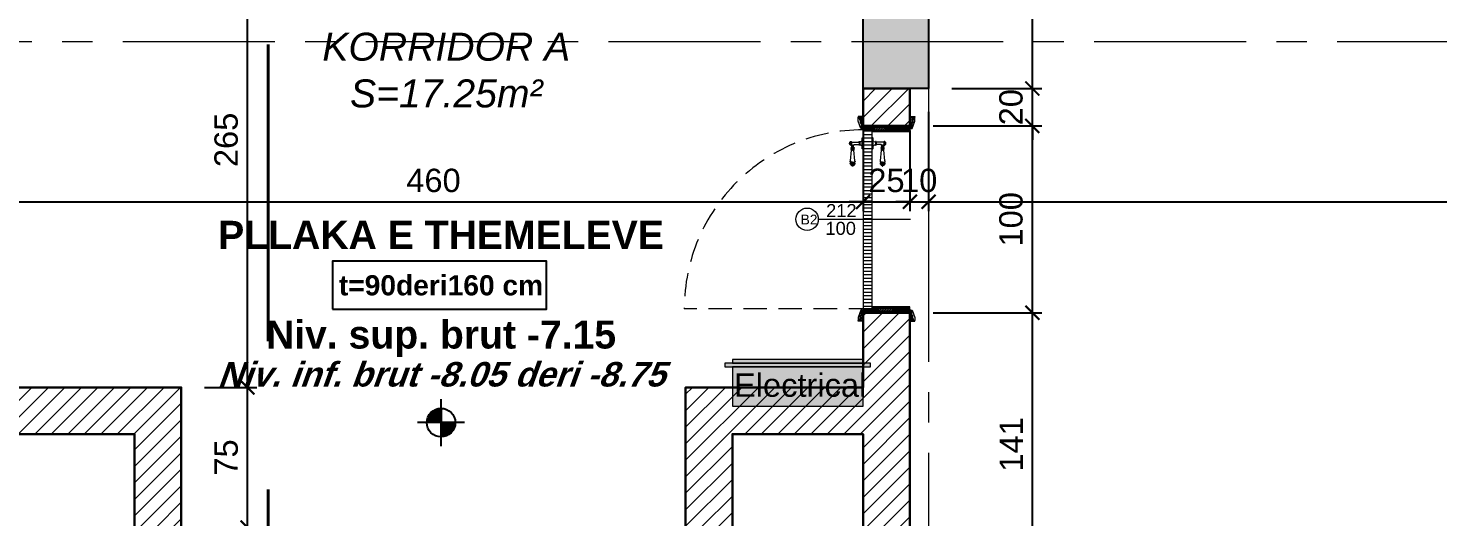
# Model space of a CAD drawing. Header units: centimetres. Extents: x 54080 to 59633, y -55119 to -48218.
# Drawn here: x 55756 to 56510, y -51527 to -51265 of the extents above; entities that cross this region are included whole.
import ezdxf
from ezdxf.enums import TextEntityAlignment as Align

# ---------------------------------------------------------------- set-up
doc = ezdxf.new("R2010")
doc.units = ezdxf.units.CM
doc.header["$LTSCALE"] = 50
doc.header["$MEASUREMENT"] = 0
for name, pattern in [('AXES', [2, 1.25, -0.25, 0.25, -0.25]), ('CACHE', [0.375, 0.25, -0.125]), ('CONTINU', [0]), ('DASHED2', [9.525, 6.35, -3.175])]:
    doc.linetypes.add(name, pattern=pattern)
doc.layers.get('0').update_dxf_attribs({"color": 8})
for name, color, linetype in [('AXES', 10, 'AXES'), ('BETON COUPE', 3, 'CONTINU'), ('BETON TRAME', 252, 'Continuous'), ('COTE 50ème', 1, 'Continuous'), ('NIVEAU', 170, 'Continuous'), ('TEXTE', 7, 'Continuous')]:
    doc.layers.add(name, color=color, linetype=linetype)
for name, color, linetype, lineweight in [('BETON HACHURE', 253, 'Continuous', 13), ('door', 44, 'Continuous', 5), ('KASETAT_Pen_No__22', 8, 'Continuous', 50), ('MACONNERIE COUPE', 7, 'Continuous', 30), ('MACONNERIE HACHURE', 253, 'Continuous', 13)]:
    doc.layers.add(name, color=color, linetype=linetype, lineweight=lineweight)
doc.layers.add('FMULT', color=150, linetype='Continuous', plot=False)
doc.layers.add('HORS GEL COTE', color=7, linetype='Continuous', lineweight=13, true_color=0x00661a)
doc.layers.add('KASETAT_Pen_No__176', color=7, linetype='Continuous', lineweight=15, true_color=0x93a0c6)
doc.styles.add('Arial', font='arialbd.ttf', dxfattribs={"height": 12.5})
doc.styles.add('GENERATED_STYLE_1', font='arial.ttf')
doc.styles.add('RS_TEXT_1.50', font='arial.ttf', dxfattribs={"height": 12.5})
doc.styles.add('RS_TXT_50', font='arial.ttf', dxfattribs={"height": 12.5})
doc.styles.add('style2', font='arialbd.ttf', dxfattribs={"height": 20})
doc.dimstyles.new('RS_50CM_LINEAIRE', dxfattribs={"dimscale": 5, "dimtxt": 12.5, "dimasz": 1.5, "dimexe": 1, "dimexo": 2.5, "dimgap": 1, "dimtad": 1, "dimdec": 1, "dimrnd": 0.5, "dimdsep": 46, "dimtxsty": 'RS_TXT_50', "dimblk1": 'ARCHTICK', "dimblk2": 'ARCHTICK', "dimsah": 1, "dimcen": 2.5, "dimdle": 1, "dimclrt": 4, "dimadec": 0, "dimazin": 2, "dimtfac": 1, "dimtdec": 1, "dimtix": 1, "dimtmove": 2, "dimatfit": 3, "dimfxl": 1, "dimtolj": 1, "dimtzin": 0, "dimarcsym": 0})

# ---------------------------------------------------------------- blocks, each defined once
blk = doc.blocks.new('A$C99aa3423')
at = {"layer": 'AXES', "lineweight": 5, "ltscale": 1.3}
for p, q in [((35, 1580), (35, -1344.97)), ((3195, -410), (-1985, -410))]:
    blk.add_line(p, q, dxfattribs=at)
blk = doc.blocks.new('door900')
at = {"color": 0}
for p, q in [((-30, 3), (-30, 0)), ((30, 0), (-30, 0)), ((27, 6), (-27, 6)), ((-9.3, 67.7), (9.3, 67.7)), ((9.3, 65.2), (-9.3, 65.2)), ((-8.3, 22.3), (8.3, 22.3)), ((-8.3, 18.3), (8.3, 18.3)), ((-6.8, 71.5), (-6.8, 70.2)), ((-5.5, 71.5), (-6.8, 71.5)), ((-6.8, 70.2), (6.8, 70.2)), ((-6.8, 62.7), (-6.8, 24)), ((-6.8, 62.7), (6.8, 62.7)), ((-5.5, 71.5), (5.5, 71.5)), ((5.5, 71.5), (6.8, 71.5)), ((6.8, 71.5), (6.8, 70.2)), ((8.7, 62.7), (6.8, 62.7)), ((6.8, 49.1), (6.8, 24)), ((8.7, 50.9), (8.7, 50.9)), ((10.5, 56.8), (10.5, 62.5)), ((10.5, 56.8), (10.5, 51.1)), ((12.7, 56.8), (12.7, 62.5)), ((12.7, 56.8), (12.7, 51.1)), ((22.5, 63.8), (22.5, 49.8)), ((26.5, 56.8), (26.5, 63.8)), ((26.5, 63.8), (29.1, 63.8)), ((26.5, 63.8), (29.1, 63.8)), ((26.5, 56.8), (26.5, 49.8)), ((26.5, 49.8), (29.1, 49.8)), ((26.5, 49.8), (29.1, 49.8)), ((29.1, 63.8), (29.1, 62.8)), ((29.1, 62.8), (29.1, 56.8)), ((29.1, 50.8), (29.1, 56.8)), ((29.1, 50.8), (29.1, 49.8)), ((29.1, 49.8), (29.1, 49.8)), ((30, 3), (30, 0)), ((31.1, 62.8), (31.1, 56.8)), ((31.1, 50.8), (31.1, 56.8)), ((34.1, 56.8), (34.1, 62.8)), ((34.1, 62.8), (34.1, 56.8)), ((34.1, 50.8), (34.1, 56.8)), ((34.1, 56.8), (34.1, 50.8)), ((92.8, 68.1), (36.2, 62.8)), ((36.2, 56.8), (36.2, 62.8)), ((36.2, 56.8), (36.2, 50.8)), ((92.8, 45.5), (36.2, 50.8)), ((101.2, 67.3), (103.2, 68)), ((101.2, 56.8), (101.2, 67.3)), ((101.2, 56.8), (101.2, 46.3)), ((101.2, 46.3), (103.2, 45.7)), ((103.2, 68), (103.2, 67.7)), ((103.2, 56.8), (103.2, 68)), ((103.2, 56.8), (103.2, 46.3)), ((103.2, 45.9), (103.2, 45.7)), ((106.5, 68), (105.5, 67.3)), ((105.5, 56.8), (105.5, 67.3)), ((105.5, 56.8), (105.5, 46.3)), ((106.5, 45.7), (105.5, 46.3)), ((106.5, 56.8), (106.5, 68)), ((106.5, 56.8), (106.5, 45.7)), ((110.7, 68), (111.8, 67.3)), ((110.7, 56.8), (110.7, 68)), ((110.7, 56.8), (110.7, 45.7)), ((110.7, 45.7), (111.8, 46.3)), ((111.8, 56.8), (111.8, 67.3)), ((111.8, 66.2), (113.3, 66.2)), ((111.8, 56.8), (111.8, 46.3)), ((111.8, 47.5), (113.3, 47.5)), ((113.3, 56.8), (113.3, 66.2)), ((113.3, 56.8), (113.3, 47.5)), ((120.5, 56.8), (120.5, 58.6)), ((120.5, 56.8), (120.5, 55))]:
    blk.add_line(p, q, dxfattribs=at)
for centre, radius, start, end in [((-27, 3), 3, 90, 180), ((-6.8, 6), 6, 130.59085, 180), ((-16.6, 16.6), 8.41, 314.36895, 12.07048), ((-9.3, 66.5), 1.25, 90, 270), ((-8.3, 20.3), 2, 90, 270), ((-6.8, 67.7), 2.51, 90.11503, 179.88497), ((-6.8, 65.2), 2.51, 180.11503, 269.88497), ((-8.5, 24), 1.71, 275.05904, 359.78248), ((0, 64), 9.29, 53.41041, 126.58959), ((6.8, 67.7), 2.51, 0.11503, 89.88497), ((6.8, 65.2), 2.51, 270.11503, 359.88497), ((8.7, 49), 1.91, 88.74263, 178.1515), ((8.5, 24), 1.71, 180.21752, 264.94096), ((16.6, 16.6), 8.41, 167.92952, 225.63105), ((8.3, 20.3), 2, 270, 90), ((8.6, 64.9), 2.15, 272.7029, 297.61425), ((8.6, 48.8), 2.15, 62.38575, 87.2971), ((9.3, 66.5), 1.25, 270, 90), ((10, 62.5), 0.561, 3.70972, 127.96342), ((10, 51.1), 0.561, 232.03658, 356.29028), ((11.6, 62.5), 1.1, 0.01058, 179.98942), ((11.6, 51.1), 1.1, 180.01058, 359.98942), ((6.8, 6), 6, 0, 49.40915), ((16.7, 70.5), 8.83, 243.54662, 311.36941), ((16.7, 43.2), 8.83, 48.63059, 116.45338), ((24.5, 63.7), 2.01, 4.1469, 175.8531), ((24.5, 50), 2.01, 184.1469, 355.8531), ((27, 3), 3, 0, 90), ((30.1, 62.8), 1.03, 0, 180.00139), ((30.1, 50.8), 1.03, 179.99722, 0), ((32.6, 62.8), 1.48, 0, 180), ((32.6, 50.8), 1.48, 180, 0), ((35.2, 62.8), 1.03, 0, 180), ((32.6, 62.8), 1.48, 1.563306237032948e-10, 2.08440831604393e-10), ((35.2, 50.8), 1.03, 180, 0), ((93.1, 72.5), 4.4, 266.39758, 315.64683), ((93.1, 41.1), 4.4, 44.35317, 93.60242), ((98.3, 67.4), 2.89, 358.3861, 135.64683), ((98.3, 46.2), 2.89, 224.35317, 1.6139), ((104.3, 67.6), 1.15, 170.91403, 348.10194), ((104.3, 46.1), 1.15, 11.89806, 189.08597), ((108.6, 68), 2.1, 0, 180), ((108.6, 45.7), 2.1, 180, 0), ((115.5, 62.5), 2.84, 13.45677, 140.49526), ((115.5, 51.2), 2.84, 219.50474, 346.54323), ((127.9, 65.2), 9.88, 191.99914, 221.67574), ((127.9, 48.5), 9.88, 138.32426, 168.00086), ((120.5, 56.8), 1.79, 0, 90), ((120.5, 56.8), 1.79, 270, 0)]:
    blk.add_arc(centre, radius, start, end, dxfattribs=at)
blk = doc.blocks.new('_ArchTick')
at = {"color": 0, "linetype": 'ByBlock', "const_width": 0.15}
blk.add_lwpolyline([(-0.5, -0.5), (0.5, 0.5)], dxfattribs=at)
blk = doc.blocks.new('*D936')
at = {"layer": 'COTE 50ème', "color": 0, "lineweight": -2, "ltscale": 0.5, "transparency": 16777216}
for p, q in [((56240.17, -51417.36), (56298.27, -51417.36)), ((56293.27, -51563.36), (56293.27, -51412.36)), ((56262.73, -51558.36), (56298.27, -51558.36))]:
    blk.add_line(p, q, dxfattribs=at)
at = {"layer": 'Defpoints', "color": 0, "ltscale": 0.5, "transparency": 16777216}
for p in [(56227.67, -51417.36), (56293.27, -51417.36), (56250.23, -51558.36)]:
    blk.add_point(p, dxfattribs=at)
at = {"layer": 'COTE 50ème', "color": 0, "lineweight": -2, "ltscale": 0.5, "transparency": 16777216, "xscale": 7.5, "yscale": 7.5, "zscale": 7.5}
for p, rotation in [((56293.27, -51417.36), 90), ((56293.27, -51558.36), 270)]:
    blk.add_blockref('_ArchTick', p, dxfattribs=dict(at, rotation=rotation))
at = {"layer": 'COTE 50ème', "color": 4, "ltscale": 0.5, "transparency": 16777216, "insert": (56281.99, -51487.86), "char_height": 12.5, "attachment_point": 5, "rotation": 90, "style": 'RS_TXT_50'}
blk.add_mtext('\\A1;141', dxfattribs=at)
blk = doc.blocks.new('*D937')
at = {"layer": 'COTE 50ème', "color": 0, "lineweight": -2, "ltscale": 0.5, "transparency": 16777216}
for p, q in [((56293.27, -51422.36), (56293.27, -51312.36)), ((56240.17, -51317.36), (56298.27, -51317.36)), ((56240.17, -51417.36), (56298.27, -51417.36))]:
    blk.add_line(p, q, dxfattribs=at)
at = {"layer": 'Defpoints', "color": 0, "ltscale": 0.5, "transparency": 16777216}
for p in [(56227.67, -51317.36), (56293.27, -51317.36), (56227.67, -51417.36)]:
    blk.add_point(p, dxfattribs=at)
at = {"layer": 'COTE 50ème', "color": 0, "lineweight": -2, "ltscale": 0.5, "transparency": 16777216, "xscale": 7.5, "yscale": 7.5, "zscale": 7.5}
for p, rotation in [((56293.27, -51317.36), 90), ((56293.27, -51417.36), 270)]:
    blk.add_blockref('_ArchTick', p, dxfattribs=dict(at, rotation=rotation))
at = {"layer": 'COTE 50ème', "color": 4, "ltscale": 0.5, "transparency": 16777216, "insert": (56281.88, -51367.36), "char_height": 12.5, "attachment_point": 5, "rotation": 90, "style": 'RS_TXT_50'}
blk.add_mtext('\\A1;100', dxfattribs=at)
blk = doc.blocks.new('*D938')
at = {"layer": 'COTE 50ème', "color": 0, "lineweight": -2, "ltscale": 0.5, "transparency": 16777216}
for p, q in [((56293.27, -51297.36), (56293.27, -51289.86)), ((56250.17, -51297.36), (56298.27, -51297.36)), ((56293.27, -51317.36), (56293.27, -51297.36)), ((56240.17, -51317.36), (56298.27, -51317.36)), ((56293.27, -51317.36), (56293.27, -51324.86))]:
    blk.add_line(p, q, dxfattribs=at)
at = {"layer": 'Defpoints', "color": 0, "ltscale": 0.5, "transparency": 16777216}
for p in [(56237.67, -51297.36), (56293.27, -51297.36), (56227.67, -51317.36)]:
    blk.add_point(p, dxfattribs=at)
at = {"layer": 'COTE 50ème', "color": 0, "lineweight": -2, "ltscale": 0.5, "transparency": 16777216, "xscale": 7.5, "yscale": 7.5, "zscale": 7.5}
for p, rotation in [((56293.27, -51297.36), 270), ((56293.27, -51317.36), 90)]:
    blk.add_blockref('_ArchTick', p, dxfattribs=dict(at, rotation=rotation))
at = {"layer": 'COTE 50ème', "color": 4, "ltscale": 0.5, "transparency": 16777216, "insert": (56281.88, -51307.36), "char_height": 12.5, "attachment_point": 5, "rotation": 90, "style": 'RS_TXT_50'}
blk.add_mtext('\\A1;20', dxfattribs=at)
blk = doc.blocks.new('*D939')
at = {"layer": 'COTE 50ème', "color": 0, "lineweight": -2, "ltscale": 0.5, "transparency": 16777216}
for p, q in [((56293.27, -51302.36), (56293.27, -50642.36)), ((56250.17, -50647.36), (56298.27, -50647.36)), ((56250.17, -51297.36), (56298.27, -51297.36))]:
    blk.add_line(p, q, dxfattribs=at)
at = {"layer": 'Defpoints', "color": 0, "ltscale": 0.5, "transparency": 16777216}
for p in [(56237.67, -50647.36), (56293.27, -50647.36), (56237.67, -51297.36)]:
    blk.add_point(p, dxfattribs=at)
at = {"layer": 'COTE 50ème', "color": 0, "lineweight": -2, "ltscale": 0.5, "transparency": 16777216, "xscale": 7.5, "yscale": 7.5, "zscale": 7.5}
for p, rotation in [((56293.27, -50647.36), 90), ((56293.27, -51297.36), 270)]:
    blk.add_blockref('_ArchTick', p, dxfattribs=dict(at, rotation=rotation))
at = {"layer": 'COTE 50ème', "color": 4, "ltscale": 0.5, "transparency": 16777216, "insert": (56281.88, -50972.36), "char_height": 12.5, "attachment_point": 5, "rotation": 90, "style": 'RS_TXT_50'}
blk.add_mtext('\\A1;650', dxfattribs=at)
blk = doc.blocks.new('*D1065')
at = {"layer": 'COTE 50ème', "color": 0, "lineweight": -2, "ltscale": 0.5, "transparency": 16777216}
for p, q in [((55850.17, -51457.36), (55878.11, -51457.36)), ((55873.11, -51537.36), (55873.11, -51452.36)), ((55850.17, -51532.36), (55878.11, -51532.36))]:
    blk.add_line(p, q, dxfattribs=at)
at = {"layer": 'Defpoints', "color": 0, "ltscale": 0.5, "transparency": 16777216}
for p in [(55837.67, -51457.36), (55873.11, -51457.36), (55837.67, -51532.36)]:
    blk.add_point(p, dxfattribs=at)
at = {"layer": 'COTE 50ème', "color": 0, "lineweight": -2, "ltscale": 0.5, "transparency": 16777216, "xscale": 7.5, "yscale": 7.5, "zscale": 7.5}
for p, rotation in [((55873.11, -51457.36), 90), ((55873.11, -51532.36), 270)]:
    blk.add_blockref('_ArchTick', p, dxfattribs=dict(at, rotation=rotation))
at = {"layer": 'COTE 50ème', "color": 4, "ltscale": 0.5, "transparency": 16777216, "insert": (55861.75, -51494.86), "char_height": 12.5, "attachment_point": 5, "rotation": 90, "style": 'RS_TXT_50'}
blk.add_mtext('\\A1;75', dxfattribs=at)
blk = doc.blocks.new('*D1066')
at = {"layer": 'COTE 50ème', "color": 0, "lineweight": -2, "ltscale": 0.5, "transparency": 16777216}
for p, q in [((55796.01, -51192.36), (55878.11, -51192.36)), ((55873.11, -51462.36), (55873.11, -51187.36)), ((55850.17, -51457.36), (55878.11, -51457.36))]:
    blk.add_line(p, q, dxfattribs=at)
at = {"layer": 'Defpoints', "color": 0, "ltscale": 0.5, "transparency": 16777216}
for p in [(55783.51, -51192.36), (55873.11, -51192.36), (55837.67, -51457.36)]:
    blk.add_point(p, dxfattribs=at)
at = {"layer": 'COTE 50ème', "color": 0, "lineweight": -2, "ltscale": 0.5, "transparency": 16777216, "xscale": 7.5, "yscale": 7.5, "zscale": 7.5}
for p, rotation in [((55873.11, -51192.36), 90), ((55873.11, -51457.36), 270)]:
    blk.add_blockref('_ArchTick', p, dxfattribs=dict(at, rotation=rotation))
at = {"layer": 'COTE 50ème', "color": 4, "ltscale": 0.5, "transparency": 16777216, "insert": (55861.72, -51324.86), "char_height": 12.5, "attachment_point": 5, "rotation": 90, "style": 'RS_TXT_50'}
blk.add_mtext('\\A1;265', dxfattribs=at)
blk = doc.blocks.new('*D1274')
at = {"layer": 'COTE 50ème', "color": 0, "lineweight": -2, "ltscale": 0.5, "transparency": 16777216}
for p, q in [((55742.67, -51309.86), (55742.67, -51362.99)), ((56202.67, -51319.86), (56202.67, -51362.99)), ((55737.67, -51357.99), (56207.67, -51357.99))]:
    blk.add_line(p, q, dxfattribs=at)
at = {"layer": 'Defpoints', "color": 0, "ltscale": 0.5, "transparency": 16777216}
for p in [(55742.67, -51297.36), (56202.67, -51307.36), (56202.67, -51357.99)]:
    blk.add_point(p, dxfattribs=at)
at = {"layer": 'COTE 50ème', "color": 0, "lineweight": -2, "ltscale": 0.5, "transparency": 16777216, "xscale": 7.5, "yscale": 7.5, "zscale": 7.5, "rotation": 180}
blk.add_blockref('_ArchTick', (55742.67, -51357.99), dxfattribs=at)
at = {"layer": 'COTE 50ème', "color": 0, "lineweight": -2, "ltscale": 0.5, "transparency": 16777216, "xscale": 7.5, "yscale": 7.5, "zscale": 7.5}
blk.add_blockref('_ArchTick', (56202.67, -51357.99), dxfattribs=at)
at = {"layer": 'COTE 50ème', "color": 4, "ltscale": 0.5, "transparency": 16777216, "insert": (55972.67, -51346.61), "char_height": 12.5, "attachment_point": 5, "style": 'RS_TXT_50'}
blk.add_mtext('\\A1;460', dxfattribs=at)
blk = doc.blocks.new('*D1275')
at = {"layer": 'COTE 50ème', "color": 0, "lineweight": -2, "ltscale": 0.5, "transparency": 16777216}
for p, q in [((56202.67, -51319.86), (56202.67, -51362.99)), ((56227.67, -51319.86), (56227.67, -51362.99)), ((56202.67, -51357.99), (56195.17, -51357.99)), ((56202.67, -51357.99), (56227.67, -51357.99)), ((56227.67, -51357.99), (56235.17, -51357.99))]:
    blk.add_line(p, q, dxfattribs=at)
at = {"layer": 'Defpoints', "color": 0, "ltscale": 0.5, "transparency": 16777216}
for p in [(56202.67, -51307.36), (56227.67, -51307.36), (56227.67, -51357.99)]:
    blk.add_point(p, dxfattribs=at)
at = {"layer": 'COTE 50ème', "color": 0, "lineweight": -2, "ltscale": 0.5, "transparency": 16777216, "xscale": 7.5, "yscale": 7.5, "zscale": 7.5}
blk.add_blockref('_ArchTick', (56202.67, -51357.99), dxfattribs=at)
at = {"layer": 'COTE 50ème', "color": 0, "lineweight": -2, "ltscale": 0.5, "transparency": 16777216, "xscale": 7.5, "yscale": 7.5, "zscale": 7.5, "rotation": 180}
blk.add_blockref('_ArchTick', (56227.67, -51357.99), dxfattribs=at)
at = {"layer": 'COTE 50ème', "color": 4, "ltscale": 0.5, "transparency": 16777216, "insert": (56215.17, -51346.61), "char_height": 12.5, "attachment_point": 5, "style": 'RS_TXT_50'}
blk.add_mtext('\\A1;25', dxfattribs=at)
blk = doc.blocks.new('*D1276')
at = {"layer": 'COTE 50ème', "color": 0, "lineweight": -2, "ltscale": 0.5, "transparency": 16777216}
for p, q in [((56237.67, -51309.86), (56237.67, -51362.99)), ((56227.67, -51319.86), (56227.67, -51362.99)), ((56227.67, -51357.99), (56220.17, -51357.99)), ((56227.67, -51357.99), (56237.67, -51357.99)), ((56237.67, -51357.99), (56245.17, -51357.99))]:
    blk.add_line(p, q, dxfattribs=at)
at = {"layer": 'Defpoints', "color": 0, "ltscale": 0.5, "transparency": 16777216}
for p in [(56237.67, -51297.36), (56227.67, -51307.36), (56237.67, -51357.99)]:
    blk.add_point(p, dxfattribs=at)
at = {"layer": 'COTE 50ème', "color": 0, "lineweight": -2, "ltscale": 0.5, "transparency": 16777216, "xscale": 7.5, "yscale": 7.5, "zscale": 7.5}
blk.add_blockref('_ArchTick', (56227.67, -51357.99), dxfattribs=at)
at = {"layer": 'COTE 50ème', "color": 0, "lineweight": -2, "ltscale": 0.5, "transparency": 16777216, "xscale": 7.5, "yscale": 7.5, "zscale": 7.5, "rotation": 180}
blk.add_blockref('_ArchTick', (56237.67, -51357.99), dxfattribs=at)
at = {"layer": 'COTE 50ème', "color": 4, "ltscale": 0.5, "transparency": 16777216, "insert": (56232.67, -51346.61), "char_height": 12.5, "attachment_point": 5, "style": 'RS_TXT_50'}
blk.add_mtext('\\A1;10', dxfattribs=at)
blk = doc.blocks.new('*D1277')
at = {"layer": 'COTE 50ème', "color": 0, "lineweight": -2, "ltscale": 0.5, "transparency": 16777216}
for p, q in [((56237.67, -51309.86), (56237.67, -51362.99)), ((56922.67, -51309.86), (56922.67, -51362.99)), ((56232.67, -51357.99), (56927.67, -51357.99))]:
    blk.add_line(p, q, dxfattribs=at)
at = {"layer": 'Defpoints', "color": 0, "ltscale": 0.5, "transparency": 16777216}
for p in [(56237.67, -51297.36), (56922.67, -51297.36), (56922.67, -51357.99)]:
    blk.add_point(p, dxfattribs=at)
at = {"layer": 'COTE 50ème', "color": 0, "lineweight": -2, "ltscale": 0.5, "transparency": 16777216, "xscale": 7.5, "yscale": 7.5, "zscale": 7.5, "rotation": 180}
blk.add_blockref('_ArchTick', (56237.67, -51357.99), dxfattribs=at)
at = {"layer": 'COTE 50ème', "color": 0, "lineweight": -2, "ltscale": 0.5, "transparency": 16777216, "xscale": 7.5, "yscale": 7.5, "zscale": 7.5}
blk.add_blockref('_ArchTick', (56922.67, -51357.99), dxfattribs=at)
at = {"layer": 'COTE 50ème', "color": 4, "ltscale": 0.5, "transparency": 16777216, "insert": (56580.17, -51346.61), "char_height": 12.5, "attachment_point": 5, "style": 'RS_TXT_50'}
blk.add_mtext('\\A1;685', dxfattribs=at)
blk = doc.blocks.new('NIVEAU')
for p, q in [((0, 7.65), (0, -7.65)), ((7.65, 0), (-7.65, 0))]:
    blk.add_line(p, q)
at = {"const_width": 7.65}
for points in [[(0, 3.825, 0.4142136), (-3.825, 0)], [(0, -3.825, 0.4142136), (3.825, 0)]]:
    blk.add_lwpolyline(points, format="xyb", dxfattribs=at)
blk.add_circle((0, 0), 7.65)

msp = doc.modelspace()

# ---------------------------------------------------------------- hatches: boundary and pattern name
at = {"layer": 'BETON HACHURE', "transparency": 33554585}
h = msp.add_hatch(dxfattribs=at)
h.set_pattern_fill('ANSI37', color=256, scale=50, angle=270, style=0)
h.set_pattern_definition([(315, (861.459, 19655.393), (4.4194174, 4.4194174), []), (45, (861.459, 19655.393), (-4.4194174, 4.4194174), [])])
h.paths.add_polyline_path([(56357.67, -51847.22), (56382.67, -51847.22), (56382.67, -52172.22), (56357.67, -52172.22)], flags=0)
h.paths.add_polyline_path([(56357.67, -51847.22), (56382.67, -51847.22), (56382.67, -52172.22), (56357.67, -52172.22)], flags=0)
h.paths.add_polyline_path([(58537.67, -51987.36), (58537.67, -52037.36), (58617.67, -52037.36), (58617.67, -51987.36)], flags=0)
h.paths.add_polyline_path([(58157.67, -51987.36), (58157.67, -52037.36), (58237.67, -52037.36), (58237.67, -51987.36)], flags=0)
edge = h.paths.add_edge_path(flags=0)
edge.add_arc((58197.67, -50672.36), 40, 0, 360)
edge = h.paths.add_edge_path(flags=0)
edge.add_arc((58197.67, -49997.36), 40, 0, 360)
edge = h.paths.add_edge_path(flags=0)
edge.add_arc((58197.67, -51272.36), 40, 0, 360)
h.paths.add_polyline_path([(59277.67, -49527.22), (54853.83, -49527.22), (54464.54, -54263.92), (59277.59, -54736.58), (59277.67, -54713.51)])
edge = h.paths.add_edge_path(flags=0)
edge.add_arc((58197.67, -51272.36), 40, 0, 360)
h.paths.add_polyline_path([(56982.67, -49552.22), (56982.67, -49972.36), (57007.67, -49972.36), (57007.67, -49552.22), (58577.68, -49552.22), (58577.67, -50022.36), (58617.67, -50022.36), (58617.67, -49552.22), (59247.67, -49552.22), (59247.67, -51282.36), (58617.67, -51282.36), (58617.67, -50647.36), (58577.67, -50647.36), (58577.67, -51312.36), (59247.67, -51312.36), (59247.67, -52057.36), (58577.67, -52057.36), (58577.67, -53447.36), (58617.67, -53447.36), (58617.67, -52087.36), (59247.67, -52087.36), (59247.67, -54709.01), (58245.17, -54610.07), (58245.17, -54122.36), (58220.17, -54122.36), (58220.17, -54607.62), (56915.17, -54479.46), (56915.17, -54122.36), (56890.17, -54122.36), (56890.17, -54477.01), (55702.67, -54360.39), (55702.67, -54122.36), (55652.67, -54122.36), (55652.67, -54355.48), (54491.47, -54241.45), (54666.86, -52107.36), (54872.67, -52107.36), (54872.67, -52057.36), (54670.97, -52057.36), (54672.82, -52037.36), (54872.67, -52037.36), (54872.67, -51987.36), (54676.72, -51987.36), (54733.43, -51297.36), (54872.67, -51297.36), (54872.67, -51247.36), (54737.54, -51247.36), (54782.74, -50697.36), (54872.67, -50697.36), (54872.67, -50647.36), (54786.85, -50647.36), (54876.86, -49552.22), (55655.17, -49552.22), (55655.17, -49972.36), (55680.17, -49972.36), (55680.17, -49552.22)], flags=16)
h.paths.add_polyline_path([(58157.67, -51232.36), (58157.67, -51312.36), (58237.67, -51312.36), (58237.67, -51232.36)], flags=0)
at = {"layer": 'BETON TRAME', "transparency": 33554559}
h = msp.add_hatch(color=256, dxfattribs=at)
h.dxf.hatch_style = 1
h.paths.add_polyline_path([(55742.67, -51297.36), (55707.67, -51297.36), (55707.67, -50647.36), (55742.67, -50647.36), (55742.67, -50822.36), (56202.67, -50822.36), (56202.67, -50647.36), (56237.67, -50647.36), (56237.67, -51297.36), (56202.67, -51297.36), (56202.67, -50862.36), (55992.67, -50862.36), (55992.67, -51192.36), (55952.67, -51192.36), (55952.67, -50862.36), (55742.67, -50862.36)])
h.paths.add_polyline_path([(54872.67, -49972.36), (54872.67, -50022.36), (55022.67, -50022.36), (55022.67, -49972.36)])
h.paths.add_polyline_path([(55592.67, -49972.36), (55592.67, -50022.36), (55742.67, -50022.36), (55742.67, -49972.36)])
h.paths.add_polyline_path([(56202.67, -49972.36), (56202.67, -50022.36), (56352.67, -50022.36), (56352.67, -49972.36)])
h.paths.add_polyline_path([(56922.67, -49972.36), (56922.67, -50022.36), (57072.67, -50022.36), (57072.67, -49972.36)])
h.paths.add_polyline_path([(56922.67, -50647.36), (56922.67, -50697.36), (57072.67, -50697.36), (57072.67, -50647.36)])
h.paths.add_polyline_path([(54872.67, -50647.36), (54872.67, -50697.36), (55022.67, -50697.36), (55022.67, -50647.36)])
h.paths.add_polyline_path([(54872.67, -51247.36), (54872.67, -51297.36), (55022.67, -51297.36), (55022.67, -51247.36)])
h.paths.add_polyline_path([(56922.67, -51247.36), (56922.67, -51297.36), (57072.67, -51297.36), (57072.67, -51247.36)])
h.paths.add_polyline_path([(56922.67, -51987.36), (56922.67, -52037.36), (57072.67, -52037.36), (57072.67, -51987.36)])
h.paths.add_polyline_path([(55022.67, -52037.36), (55022.67, -51987.36), (54872.67, -51987.36), (54872.67, -52037.36)])
h.paths.add_polyline_path([(55687.67, -51987.36), (55687.67, -52037.36), (55812.67, -52037.36), (55812.67, -51987.36)])
h.paths.add_polyline_path([(56132.67, -51987.36), (56132.67, -52037.36), (56257.67, -52037.36), (56257.67, -51987.36)])
h.paths.add_polyline_path([(56107.67, -52037.36), (56132.67, -52037.36), (56132.67, -51532.36), (56107.67, -51532.36)])
h.paths.add_polyline_path([(55812.67, -52037.36), (55837.67, -52037.36), (55837.67, -51532.36), (55812.67, -51532.36)])
at = {"layer": 'door'}
h = msp.add_hatch(dxfattribs=at)
h.set_pattern_fill('ANSI31', color=256, scale=5, angle=1170)
h.set_pattern_definition([(135, (-58604.94726, -283954.39933), (-0.4419417382, -0.4419417382), [])])
h.paths.add_polyline_path([(56227.67, -51317.36), (56227.67, -51320.51), (56207.49, -51320.51), (56207.49, -51319.25), (56202.67, -51319.25), (56202.67, -51317.36)])
edge = h.paths.add_edge_path()
edge.add_line((56229.56, -51313.61), (56229.56, -51314.03))
edge.add_line((56229.56, -51314.03), (56229.24, -51314.03))
edge.add_line((56229.24, -51314.03), (56229.24, -51315.79))
edge.add_line((56229.24, -51315.79), (56229.03, -51315.79))
edge.add_arc((56228.72, -51315.79), 0.314, -90, 0, ccw=False)
edge.add_line((56228.72, -51316.11), (56228.72, -51318.2))
edge.add_line((56228.72, -51318.2), (56228.51, -51318.2))
edge.add_arc((56228.2, -51318.2), 0.314, -90, 0, ccw=False)
edge.add_line((56228.2, -51318.51), (56228.2, -51318.72))
edge.add_line((56228.2, -51318.72), (56227.67, -51318.72))
edge.add_line((56227.67, -51318.72), (56227.67, -51312.36))
edge.add_line((56227.67, -51312.36), (56230.29, -51312.36))
edge.add_line((56230.29, -51312.36), (56230.29, -51312.77))
edge.add_line((56230.29, -51312.77), (56229.98, -51312.77))
edge.add_line((56229.98, -51312.77), (56229.98, -51313.19))
edge.add_arc((56229.98, -51313.61), 0.419, 90, 180)
edge = h.paths.add_edge_path()
edge.add_line((56200.79, -51313.61), (56200.79, -51314.03))
edge.add_line((56200.79, -51314.03), (56201.1, -51314.03))
edge.add_line((56201.1, -51314.03), (56201.1, -51315.79))
edge.add_line((56201.1, -51315.79), (56201.31, -51315.79))
edge.add_arc((56201.62, -51315.79), 0.314, 180, 270)
edge.add_line((56201.62, -51316.11), (56201.62, -51318.2))
edge.add_line((56201.62, -51318.2), (56201.83, -51318.2))
edge.add_arc((56202.15, -51318.2), 0.314, 180, 270)
edge.add_line((56202.15, -51318.51), (56202.15, -51318.72))
edge.add_line((56202.15, -51318.72), (56202.67, -51318.72))
edge.add_line((56202.67, -51318.72), (56202.67, -51312.36))
edge.add_line((56202.67, -51312.36), (56200.05, -51312.36))
edge.add_line((56200.05, -51312.36), (56200.05, -51312.77))
edge.add_line((56200.05, -51312.77), (56200.37, -51312.77))
edge.add_line((56200.37, -51312.77), (56200.37, -51313.19))
edge.add_arc((56200.37, -51313.61), 0.419, 0, 90, ccw=False)
h = msp.add_hatch(dxfattribs=at)
h.set_pattern_fill('ANSI31', color=256, scale=15, angle=675)
h.set_pattern_definition([(360, (-102652.3797, -90445.6843), (2e-15, 1.875), [])])
h.paths.add_polyline_path([(56207.44, -51415.27), (56207.44, -51319.46), (56202.72, -51319.46), (56202.72, -51415.27)])
h = msp.add_hatch(dxfattribs=at)
h.set_pattern_fill('ANSI31', color=256, scale=5, angle=1170)
h.set_pattern_definition([(135, (-58604.94726, -283946.39934), (-0.4419417382, -0.4419417382), [])])
edge = h.paths.add_edge_path()
edge.add_line((56229.56, -51421.11), (56229.56, -51420.7))
edge.add_line((56229.56, -51420.7), (56229.24, -51420.7))
edge.add_line((56229.24, -51420.7), (56229.24, -51418.93))
edge.add_line((56229.24, -51418.93), (56229.03, -51418.93))
edge.add_arc((56228.72, -51418.93), 0.314, 0, 90)
edge.add_line((56228.72, -51418.62), (56228.72, -51416.52))
edge.add_line((56228.72, -51416.52), (56228.51, -51416.52))
edge.add_arc((56228.2, -51416.52), 0.314, 360, 450)
edge.add_line((56228.2, -51416.21), (56228.2, -51416))
edge.add_line((56228.2, -51416), (56227.67, -51416))
edge.add_line((56227.67, -51416), (56227.67, -51421.86))
edge.add_line((56227.67, -51421.86), (56230.29, -51421.86))
edge.add_line((56230.29, -51421.86), (56230.29, -51421.45))
edge.add_line((56230.29, -51421.45), (56229.98, -51421.45))
edge.add_line((56229.98, -51421.45), (56229.98, -51421.53))
edge.add_arc((56229.98, -51421.11), 0.419, 180, 270, ccw=False)
h.paths.add_polyline_path([(56227.67, -51417.36), (56227.67, -51414.22), (56207.49, -51414.22), (56207.49, -51415.48), (56202.67, -51415.48), (56202.67, -51417.36)])
edge = h.paths.add_edge_path()
edge.add_line((56200.79, -51421.11), (56200.79, -51420.7))
edge.add_line((56200.79, -51420.7), (56201.1, -51420.7))
edge.add_line((56201.1, -51420.7), (56201.1, -51418.93))
edge.add_line((56201.1, -51418.93), (56201.31, -51418.93))
edge.add_arc((56201.62, -51418.93), 0.314, 90, 180, ccw=False)
edge.add_line((56201.62, -51418.62), (56201.62, -51416.52))
edge.add_line((56201.62, -51416.52), (56201.83, -51416.52))
edge.add_arc((56202.15, -51416.52), 0.314, 90, 180, ccw=False)
edge.add_line((56202.15, -51416.21), (56202.15, -51416))
edge.add_line((56202.15, -51416), (56202.67, -51416))
edge.add_line((56202.67, -51416), (56202.67, -51421.86))
edge.add_line((56202.67, -51421.86), (56200.05, -51421.86))
edge.add_line((56200.05, -51421.86), (56200.05, -51421.45))
edge.add_line((56200.05, -51421.45), (56200.37, -51421.45))
edge.add_line((56200.37, -51421.45), (56200.37, -51421.53))
edge.add_arc((56200.37, -51421.11), 0.419, 270, 360)
at = {"layer": 'KASETAT_Pen_No__176', "linetype": 'Continuous', "lineweight": 0, "true_color": 0x2776bb}
msp.add_hatch(color=152, dxfattribs=at).paths.add_polyline_path([(56202.67, -51442.36), (56132.67, -51442.36), (56132.67, -51444.36), (56128.67, -51444.36), (56128.67, -51446.36), (56132.67, -51446.36), (56132.67, -51467.36), (56202.67, -51467.36), (56202.67, -51446.36), (56206.67, -51446.36), (56206.67, -51444.36), (56202.67, -51444.36)])
at = {"layer": 'MACONNERIE HACHURE'}
h = msp.add_hatch(dxfattribs=at)
h.set_pattern_fill('ANSI31', color=256, scale=50, style=0)
h.paths.add_polyline_path([(54872.67, -54083.63), (54897.67, -54083.63), (54897.67, -54067.36), (54872.67, -54067.36)])
h.paths.add_polyline_path([(54760.13, -53887.22), (54520.58, -53887.22), (54522.64, -53862.22), (54760.13, -53862.22)])
h.paths.add_polyline_path([(54872.67, -54017.36), (54872.67, -53887.22), (54850.13, -53887.22), (54850.13, -53862.22), (54897.67, -53862.22), (54897.67, -54017.36)])
h.paths.add_polyline_path([(54872.67, -54173.63), (54897.67, -54173.63), (54897.67, -54281.34), (54872.67, -54278.88)])
h.paths.add_polyline_path([(54505.78, -54067.36), (54507.82, -54042.46), (54872.67, -54042.36), (54872.67, -54067.36)])
h.paths.add_polyline_path([(58577.67, -52057.36), (58597.67, -52057.36), (58597.67, -52037.36), (58577.67, -52037.36)])
h.paths.add_polyline_path([(55842.67, -50672.36), (56202.67, -50672.36), (56202.67, -50647.36), (55842.67, -50647.36)])
h.paths.add_polyline_path([(55752.67, -50672.36), (55742.67, -50672.36), (55742.67, -50647.36), (55752.67, -50647.36)])
h.paths.add_polyline_path([(57077.67, -53447.36), (57437.67, -53447.36), (57437.67, -53422.36), (57077.67, -53422.36)])
h.paths.add_polyline_path([(56987.67, -53447.36), (56977.67, -53447.36), (56977.67, -53422.36), (56987.67, -53422.36)])
h.paths.add_polyline_path([(58777.67, -49872.22), (58777.67, -49882.22), (58757.67, -49882.22), (58757.67, -49872.22), (58717.67, -49872.22), (58717.67, -49852.22), (59252.67, -49852.22), (59252.67, -49872.22)])
h.paths.add_polyline_path([(58777.67, -50092.22), (58777.67, -50102.22), (58757.67, -50102.22), (58757.67, -49972.22), (58777.67, -49972.22), (58777.67, -50072.22), (59252.67, -50072.22), (59252.67, -50092.22)])
h.paths.add_polyline_path([(58777.67, -50312.22), (58777.67, -50322.22), (58757.67, -50322.22), (58757.67, -50192.22), (58777.67, -50192.22), (58777.67, -50292.22), (59252.67, -50292.22), (59252.67, -50312.22)])
h.paths.add_polyline_path([(58777.67, -50532.22), (58777.67, -50542.22), (58757.67, -50542.22), (58757.67, -50412.22), (58777.67, -50412.22), (58777.67, -50512.22), (59247.67, -50512.22), (59247.67, -50532.22)])
h.paths.add_polyline_path([(58757.67, -50762.22), (58757.67, -50632.22), (58777.67, -50632.22), (58777.67, -50732.22), (59252.67, -50732.22), (59252.67, -50752.22), (58777.67, -50752.22), (58777.67, -50762.22)])
h.paths.add_polyline_path([(58777.67, -50852.22), (58757.67, -50852.22), (58757.67, -50952.22), (58717.67, -50952.22), (58717.67, -50972.22), (59252.67, -50972.22), (59252.67, -50952.22), (58777.67, -50952.22)])
h.paths.add_polyline_path([(58627.67, -49872.22), (58617.67, -49872.22), (58617.67, -49852.22), (58627.67, -49852.22)])
h.paths.add_polyline_path([(58627.67, -50972.22), (58617.67, -50972.22), (58617.67, -50952.22), (58627.67, -50952.22)])
h.paths.add_polyline_path([(58577.67, -51947.36), (58597.67, -51947.36), (58597.67, -51987.36), (58577.67, -51987.36)])
h.paths.add_polyline_path([(58577.67, -51747.36), (58597.67, -51747.36), (58597.67, -51312.36), (58577.67, -51312.36)])
h.paths.add_polyline_path([(57052.67, -52057.36), (57072.67, -52057.36), (57072.67, -52037.36), (57052.67, -52037.36)])
h.paths.add_polyline_path([(56237.67, -52057.36), (56257.67, -52057.36), (56257.67, -52037.36), (56237.67, -52037.36)])
h.paths.add_polyline_path([(55707.67, -52087.36), (55727.67, -52087.36), (55727.67, -52037.36), (55707.67, -52037.36)])
h.paths.add_polyline_path([(55837.67, -52007.36), (56107.67, -52007.36), (56107.67, -51987.36), (55837.67, -51987.36)])
h.paths.add_polyline_path([(57072.67, -52107.36), (57342.67, -52107.36), (57342.67, -52087.36), (57072.67, -52087.36)])
h.paths.add_polyline_path([(56670.17, -51987.36), (56670.17, -52097.36), (56690.17, -52097.36), (56690.17, -52007.36), (56922.67, -52007.36), (56922.67, -51987.36)])
h.paths.add_polyline_path([(56670.17, -52297.36), (56690.17, -52297.36), (56690.17, -52217.36), (57047.67, -52217.36), (57047.67, -52197.36), (56690.17, -52197.36), (56690.17, -52187.36), (56670.17, -52187.36)])
h.paths.add_polyline_path([(56670.17, -52497.36), (56690.17, -52497.36), (56690.17, -52417.36), (57047.67, -52417.36), (57047.67, -52397.36), (56690.17, -52397.36), (56690.17, -52387.36), (56670.17, -52387.36)])
h.paths.add_polyline_path([(56510.17, -52797.36), (56510.17, -52787.36), (56490.17, -52787.36), (56490.17, -52797.36), (56257.67, -52797.36), (56257.67, -52817.36), (56942.67, -52817.36), (56942.67, -52797.36), (56690.17, -52797.36), (56690.17, -52787.36), (56670.17, -52787.36), (56670.17, -52797.36)])
h.paths.add_polyline_path([(56510.17, -52697.36), (56510.17, -52587.36), (56490.17, -52587.36), (56490.17, -52597.36), (56127.67, -52597.36), (56127.67, -52617.36), (56490.17, -52617.36), (56490.17, -52697.36)])
h.paths.add_polyline_path([(56510.17, -52497.36), (56510.17, -52387.36), (56490.17, -52387.36), (56490.17, -52397.36), (56127.67, -52397.36), (56127.67, -52417.36), (56490.17, -52417.36), (56490.17, -52497.36)])
h.paths.add_polyline_path([(56510.17, -52187.36), (56490.17, -52187.36), (56490.17, -52197.36), (56127.67, -52197.36), (56127.67, -52217.36), (56490.17, -52217.36), (56490.17, -52297.36), (56510.17, -52297.36)])
h.paths.add_polyline_path([(56510.17, -51977.36), (56490.17, -51977.36), (56490.17, -51987.36), (56257.67, -51987.36), (56257.67, -52007.36), (56490.17, -52007.36), (56490.17, -52097.36), (56510.17, -52097.36)])
h.paths.add_polyline_path([(56490.17, -51887.36), (56510.17, -51887.36), (56510.17, -51777.36), (56490.17, -51777.36), (56490.17, -51787.36), (56132.67, -51787.36), (56132.67, -51807.36), (56490.17, -51807.36)])
h.paths.add_polyline_path([(57437.67, -52777.36), (57462.67, -52777.36), (57462.67, -52797.36), (57437.67, -52797.36)])
h.paths.add_polyline_path([(56202.67, -51317.36), (56227.67, -51317.36), (56227.67, -51297.36), (56202.67, -51297.36)])
h.paths.add_polyline_path([(56107.67, -53323.39), (56127.67, -53323.39), (56127.67, -52847.36), (56107.67, -52847.36)])
h.paths.add_polyline_path([(55682.67, -53222.36), (55702.67, -53222.36), (55702.67, -52927.36), (55682.67, -52927.36)])
h.paths.add_polyline_path([(55786, -51192.36), (55742.67, -51192.36), (55742.67, -51152.36), (55786, -51152.36)])
h.paths.add_polyline_path([(55952.67, -51192.36), (55912.67, -51192.36), (55912.67, -51152.36), (55952.67, -51152.36)])
h.paths.add_polyline_path([(56159.34, -51192.36), (56202.67, -51192.36), (56202.67, -51152.36), (56159.34, -51152.36)])
h.paths.add_polyline_path([(55992.67, -51192.36), (56032.67, -51192.36), (56032.67, -51152.36), (55992.67, -51152.36)])
h.paths.add_polyline_path([(57394.34, -52902.36), (57437.67, -52902.36), (57437.67, -52942.36), (57394.34, -52942.36)])
h.paths.add_polyline_path([(57227.67, -52902.36), (57267.67, -52902.36), (57267.67, -52942.36), (57227.67, -52942.36)])
h.paths.add_polyline_path([(57021, -52902.36), (56977.67, -52902.36), (56977.67, -52942.36), (57021, -52942.36)])
h.paths.add_polyline_path([(57187.67, -52902.36), (57147.67, -52902.36), (57147.67, -52942.36), (57187.67, -52942.36)])
h.paths.add_polyline_path([(55941, -52412.36), (55917.67, -52412.36), (55917.67, -52392.36), (55941, -52392.36)])
h.paths.add_polyline_path([(56107.67, -52412.36), (56067.67, -52412.36), (56067.67, -52392.36), (56107.67, -52392.36)])
h.paths.add_polyline_path([(55726, -52412.36), (55702.67, -52412.36), (55702.67, -52392.36), (55726, -52392.36)])
h.paths.add_polyline_path([(55892.67, -52412.36), (55852.67, -52412.36), (55852.67, -52392.36), (55892.67, -52392.36)])
h.paths.add_polyline_path([(55682.67, -52518.36), (55702.67, -52518.36), (55702.67, -52412.36), (55682.67, -52412.36)])
h.paths.add_polyline_path([(55682.67, -52797.36), (55702.67, -52797.36), (55702.67, -52737.36), (55682.67, -52737.36)])
h.paths.add_polyline_path([(56107.67, -52797.36), (56127.67, -52797.36), (56127.67, -52412.36), (56107.67, -52412.36)])
h.paths.add_polyline_path([(57437.67, -52677.36), (57437.67, -52637.36), (57342.67, -52637.36), (57342.67, -52562.36), (57367.67, -52562.36), (57367.67, -52627.36), (57462.67, -52627.36), (57462.67, -52677.36)])
h.paths.add_polyline_path([(56202.67, -51417.36), (56202.67, -51457.36), (56107.67, -51457.36), (56107.67, -51532.36), (56132.67, -51532.36), (56132.67, -51482.36), (56202.67, -51482.36), (56202.67, -51578.36), (56490.17, -51578.36), (56490.17, -51687.36), (56510.17, -51687.36), (56510.17, -51558.36), (56227.67, -51558.36), (56227.67, -51417.36)])
h.paths.add_polyline_path([(55742.67, -51297.36), (55742.67, -51457.36), (55837.67, -51457.36), (55837.67, -51532.36), (55812.67, -51532.36), (55812.67, -51482.36), (55717.67, -51482.36), (55717.67, -51297.36)])
h.paths.add_polyline_path([(56107.67, -53343.36), (55702.67, -53343.36), (55702.67, -53343.36), (56107.67, -53343.36)])
h.paths.add_polyline_path([(56977.67, -52797.36), (56977.67, -52637.36), (57072.67, -52637.36), (57072.67, -52562.36), (57047.67, -52562.36), (57047.67, -52627.36), (56977.67, -52627.36), (56977.67, -52597.36), (56690.17, -52597.36), (56690.17, -52587.36), (56670.17, -52587.36), (56670.17, -52697.36), (56690.17, -52697.36), (56690.17, -52617.36), (56952.67, -52617.36), (56952.67, -52797.36)])

# ---------------------------------------------------------------- linework, layer by layer
at = {"layer": 'BETON COUPE'}
msp.add_lwpolyline([(55742.67, -51297.36), (55707.67, -51297.36), (55707.67, -50647.36), (55742.67, -50647.36), (55742.67, -50822.36), (56202.67, -50822.36), (56202.67, -50647.36), (56237.67, -50647.36), (56237.67, -51297.36), (56202.67, -51297.36), (56202.67, -50862.36), (55992.67, -50862.36), (55992.67, -51192.36), (55952.67, -51192.36), (55952.67, -50862.36), (55742.67, -50862.36)], close=True, dxfattribs=at)
at = {"layer": 'door'}
msp.add_line((56178.68, -51367.36), (56228, -51367.36), dxfattribs=at)
at = {"layer": 'door', "linetype": 'CACHE'}
msp.add_line((56207.44, -51415.27), (56106.91, -51415.27), dxfattribs=at)
at = {"layer": 'door'}
for points in [[(56200.79, -51313.61), (56200.79, -51314.03), (56201.1, -51314.03), (56201.1, -51315.79), (56201.31, -51315.79, 0.414214), (56201.62, -51316.11), (56201.62, -51318.2), (56201.83, -51318.2, 0.414214), (56202.15, -51318.51), (56202.15, -51318.72), (56202.67, -51318.72), (56202.67, -51312.36), (56200.05, -51312.36), (56200.05, -51312.77), (56200.37, -51312.77), (56200.37, -51313.19, -0.414214), (56200.79, -51313.61)], [(56229.56, -51313.61), (56229.56, -51314.03), (56229.24, -51314.03), (56229.24, -51315.79), (56229.03, -51315.79, -0.414214), (56228.72, -51316.11), (56228.72, -51318.2), (56228.51, -51318.2, -0.414214), (56228.2, -51318.51), (56228.2, -51318.72), (56227.67, -51318.72), (56227.67, -51312.36), (56230.29, -51312.36), (56230.29, -51312.77), (56229.98, -51312.77), (56229.98, -51313.19, 0.414214), (56229.56, -51313.61)], [(56200.79, -51421.11), (56200.79, -51420.7), (56201.1, -51420.7), (56201.1, -51418.93), (56201.31, -51418.93, -0.414214), (56201.62, -51418.62), (56201.62, -51416.52), (56201.83, -51416.52, -0.414214), (56202.15, -51416.21), (56202.15, -51416), (56202.67, -51416), (56202.67, -51421.86), (56200.05, -51421.86), (56200.05, -51421.45), (56200.37, -51421.45), (56200.37, -51421.53, 0.414214), (56200.79, -51421.11)], [(56229.56, -51421.11), (56229.56, -51420.7), (56229.24, -51420.7), (56229.24, -51418.93), (56229.03, -51418.93, 0.414214), (56228.72, -51418.62), (56228.72, -51416.52), (56228.51, -51416.52, 0.414214), (56228.2, -51416.21), (56228.2, -51416), (56227.67, -51416), (56227.67, -51421.86), (56230.29, -51421.86), (56230.29, -51421.45), (56229.98, -51421.45), (56229.98, -51421.53, -0.414214), (56229.56, -51421.11)]]:
    msp.add_lwpolyline(points, format="xyb", dxfattribs=at)
for points in [[(56202.15, -51318.72), (56201.41, -51318.72), (56200.05, -51314.87), (56200.05, -51312.77)], [(56228.2, -51318.72), (56228.93, -51318.72), (56230.29, -51314.87), (56230.29, -51312.77)], [(56227.67, -51317.36), (56227.67, -51320.51), (56207.49, -51320.51), (56207.49, -51319.25), (56202.67, -51319.25), (56202.67, -51317.36), (56227.67, -51317.36)], [(56207.44, -51415.27), (56207.44, -51319.46), (56202.72, -51319.46), (56202.72, -51415.27), (56207.44, -51415.27)], [(56202.15, -51416), (56201.41, -51416), (56200.05, -51419.86), (56200.05, -51421.45)], [(56227.67, -51417.36), (56227.67, -51414.22), (56207.49, -51414.22), (56207.49, -51415.48), (56202.67, -51415.48), (56202.67, -51417.36), (56227.67, -51417.36)], [(56228.2, -51416), (56228.93, -51416), (56230.29, -51419.86), (56230.29, -51421.45)]]:
    msp.add_lwpolyline(points, dxfattribs=at)
msp.add_circle((56172.68, -51367.36), 6, dxfattribs=at)
at = {"layer": 'door', "linetype": 'CACHE'}
msp.add_arc((56202.72, -51415.27), 95.81, 90, 180, dxfattribs=at)
at = {"layer": 'FMULT', "ltscale": 0.5}
msp.add_lwpolyline([(56132.67, -51482.36), (56132.67, -51787.36), (56490.17, -51787.36), (56490.17, -51578.36), (56202.67, -51578.36), (56202.67, -51482.36)], close=True, dxfattribs=at)
at = {"layer": 'HORS GEL COTE', "linetype": 'DASHED2', "lineweight": 40, "ltscale": 0.5}
msp.add_line((55884.15, -49130.71), (55884.15, -54862.41), dxfattribs=at)
at = {"layer": 'KASETAT_Pen_No__22', "color": 32, "linetype": 'Continuous', "lineweight": 0, "true_color": 0xcd6928}
for p, q in [((56202.67, -51442.36), (56132.67, -51442.36)), ((56132.67, -51442.36), (56132.67, -51444.36)), ((56202.67, -51444.36), (56202.67, -51442.36)), ((56206.67, -51444.36), (56128.67, -51444.36)), ((56128.67, -51444.36), (56128.67, -51446.36)), ((56128.67, -51446.36), (56206.67, -51446.36)), ((56132.67, -51444.36), (56202.67, -51444.36)), ((56202.67, -51446.36), (56132.67, -51446.36)), ((56132.67, -51446.36), (56132.67, -51467.36)), ((56202.67, -51467.36), (56202.67, -51446.36)), ((56206.67, -51446.36), (56206.67, -51444.36)), ((56132.67, -51467.36), (56202.67, -51467.36))]:
    msp.add_line(p, q, dxfattribs=at)
at = {"layer": 'MACONNERIE COUPE'}
for points in [[(55742.67, -51297.36), (55742.67, -51457.36), (55837.67, -51457.36), (55837.67, -51532.36), (55812.67, -51532.36), (55812.67, -51482.36), (55717.67, -51482.36), (55717.67, -51297.36)], [(56202.67, -51317.36), (56227.67, -51317.36), (56227.67, -51297.36), (56202.67, -51297.36)], [(56202.67, -51417.36), (56202.67, -51457.36), (56107.67, -51457.36), (56107.67, -51532.36), (56132.67, -51532.36), (56132.67, -51482.36), (56202.67, -51482.36), (56202.67, -51578.36), (56490.17, -51578.36), (56490.17, -51687.36), (56510.17, -51687.36), (56510.17, -51558.36), (56227.67, -51558.36), (56227.67, -51417.36)]]:
    msp.add_lwpolyline(points, close=True, dxfattribs=at)
at = {"layer": 'NIVEAU'}
for p, q in [((55976.7, -51488.7), (55976.7, -51463.7)), ((55989.2, -51476.2), (55964.2, -51476.2))]:
    msp.add_line(p, q, dxfattribs=at)
msp.add_lwpolyline([(55918.63, -51415.53), (56033.16, -51415.53), (56033.16, -51389.83), (55918.63, -51389.83)], close=True, dxfattribs=at)

# ---------------------------------------------------------------- block references
at = {"layer": 'door', "yscale": 0.1, "zscale": 0.1}
for p, xscale, rotation in [((56202.72, -51326.7), -0.1, 90), ((56207.44, -51326.7), 0.1, 270)]:
    msp.add_blockref('door900', p, dxfattribs=dict(at, xscale=xscale, rotation=rotation))
at = {"layer": 'MACONNERIE COUPE', "lineweight": 5, "ltscale": 0.5}
msp.add_blockref('A$C99aa3423', (56202.67, -50862.36), dxfattribs=at)
at = {"layer": 'NIVEAU'}
msp.add_blockref('NIVEAU', (55976.7, -51476.2), dxfattribs=at)

# ---------------------------------------------------------------- texts
at = {"layer": 'door', "style": 'GENERATED_STYLE_1'}
for s, insert, char_height, attachment_point in [('\\A1;\\pt0;212', (56182.86, -51366.21), 7, 7), ('\\A1;\\pt0;B2', (56169.25, -51364.86), 5.25, 1), ('\\A1;\\pt0;100', (56182.5, -51375.79), 7, 7)]:
    msp.add_mtext(s, dxfattribs=dict(at, insert=insert, char_height=char_height, attachment_point=attachment_point))
at = {"layer": 'NIVEAU', "style": 'style2'}
for s, p in [('PLLAKA E THEMELEVE', (55976.7, -51375.67)), ('Niv. sup. brut -7.15', (55976.7, -51430.89))]:
    msp.add_text(s, height=15, dxfattribs=at).set_placement(p, align=Align.MIDDLE)
msp.add_text('t=90deri160 cm', height=10.792, dxfattribs=at).set_placement((55976.7, -51402.68), align=Align.MIDDLE_CENTER)
at = {"layer": 'NIVEAU', "style": 'Arial', "oblique": 20}
msp.add_text('Niv. inf. brut -8.05 deri -8.75', height=13.125, dxfattribs=at).set_placement((55976.7, -51450.06), align=Align.MIDDLE)
at = {"layer": 'TEXTE', "style": 'RS_TEXT_1.50'}
for s, insert, char_height, width, attachment_point in [('{\\fArial|b0|i1|c0|p34;\\H0.6x;KORRIDOR A\\PS=17.25m²}', (55979.52, -51287.57), 25, 440.821, 5), ('Electrical', (56133.55, -51456.2), 12.5, 4.547473508864641e-13, 4), ('Electrical', (56133.55, -51456.2), 12.5, 4.547473508864641e-13, 4)]:
    msp.add_mtext(s, dxfattribs=dict(at, insert=insert, char_height=char_height, width=width, attachment_point=attachment_point))

# ---------------------------------------------------------------- dimensions: what is measured, and where the dimension line sits
at = {"layer": 'COTE 50ème', "ltscale": 0.5}
for base, p1, p2, picture, middle in [((56293.27, -50647.36), (56237.67, -51297.36), (56237.67, -50647.36), '*D939', (56281.88, -50972.36)), ((55873.11, -51192.36), (55837.67, -51457.36), (55783.51, -51192.36), '*D1066', (55861.72, -51324.86)), ((56293.27, -51297.36), (56227.67, -51317.36), (56237.67, -51297.36), '*D938', (56281.88, -51307.36)), ((56293.27, -51317.36), (56227.67, -51417.36), (56227.67, -51317.36), '*D937', (56281.88, -51367.36)), ((56293.27, -51417.36), (56250.23, -51558.36), (56227.67, -51417.36), '*D936', (56281.99, -51487.86)), ((55873.11, -51457.36), (55837.67, -51532.36), (55837.67, -51457.36), '*D1065', (55861.75, -51494.86))]:
    dim = msp.add_linear_dim(base=base, p1=p1, p2=p2, angle=90, dimstyle='RS_50CM_LINEAIRE', dxfattribs=at)
    dim.commit()
    dim.dimension.update_dxf_attribs({"geometry": picture, "text_midpoint": middle})
for base, p1, p2, picture, middle in [((56202.67, -51357.99), (55742.67, -51297.36), (56202.67, -51307.36), '*D1274', (55972.67, -51346.61)), ((56237.67, -51357.99), (56227.67, -51307.36), (56237.67, -51297.36), '*D1276', (56232.67, -51346.61)), ((56922.67, -51357.99), (56237.67, -51297.36), (56922.67, -51297.36), '*D1277', (56580.17, -51346.61)), ((56227.67, -51357.99), (56202.67, -51307.36), (56227.67, -51307.36), '*D1275', (56215.17, -51346.61))]:
    dim = msp.add_linear_dim(base=base, p1=p1, p2=p2, dimstyle='RS_50CM_LINEAIRE', dxfattribs=at)
    dim.commit()
    dim.dimension.update_dxf_attribs({"geometry": picture, "text_midpoint": middle})

doc.saveas('drawing.dxf')
